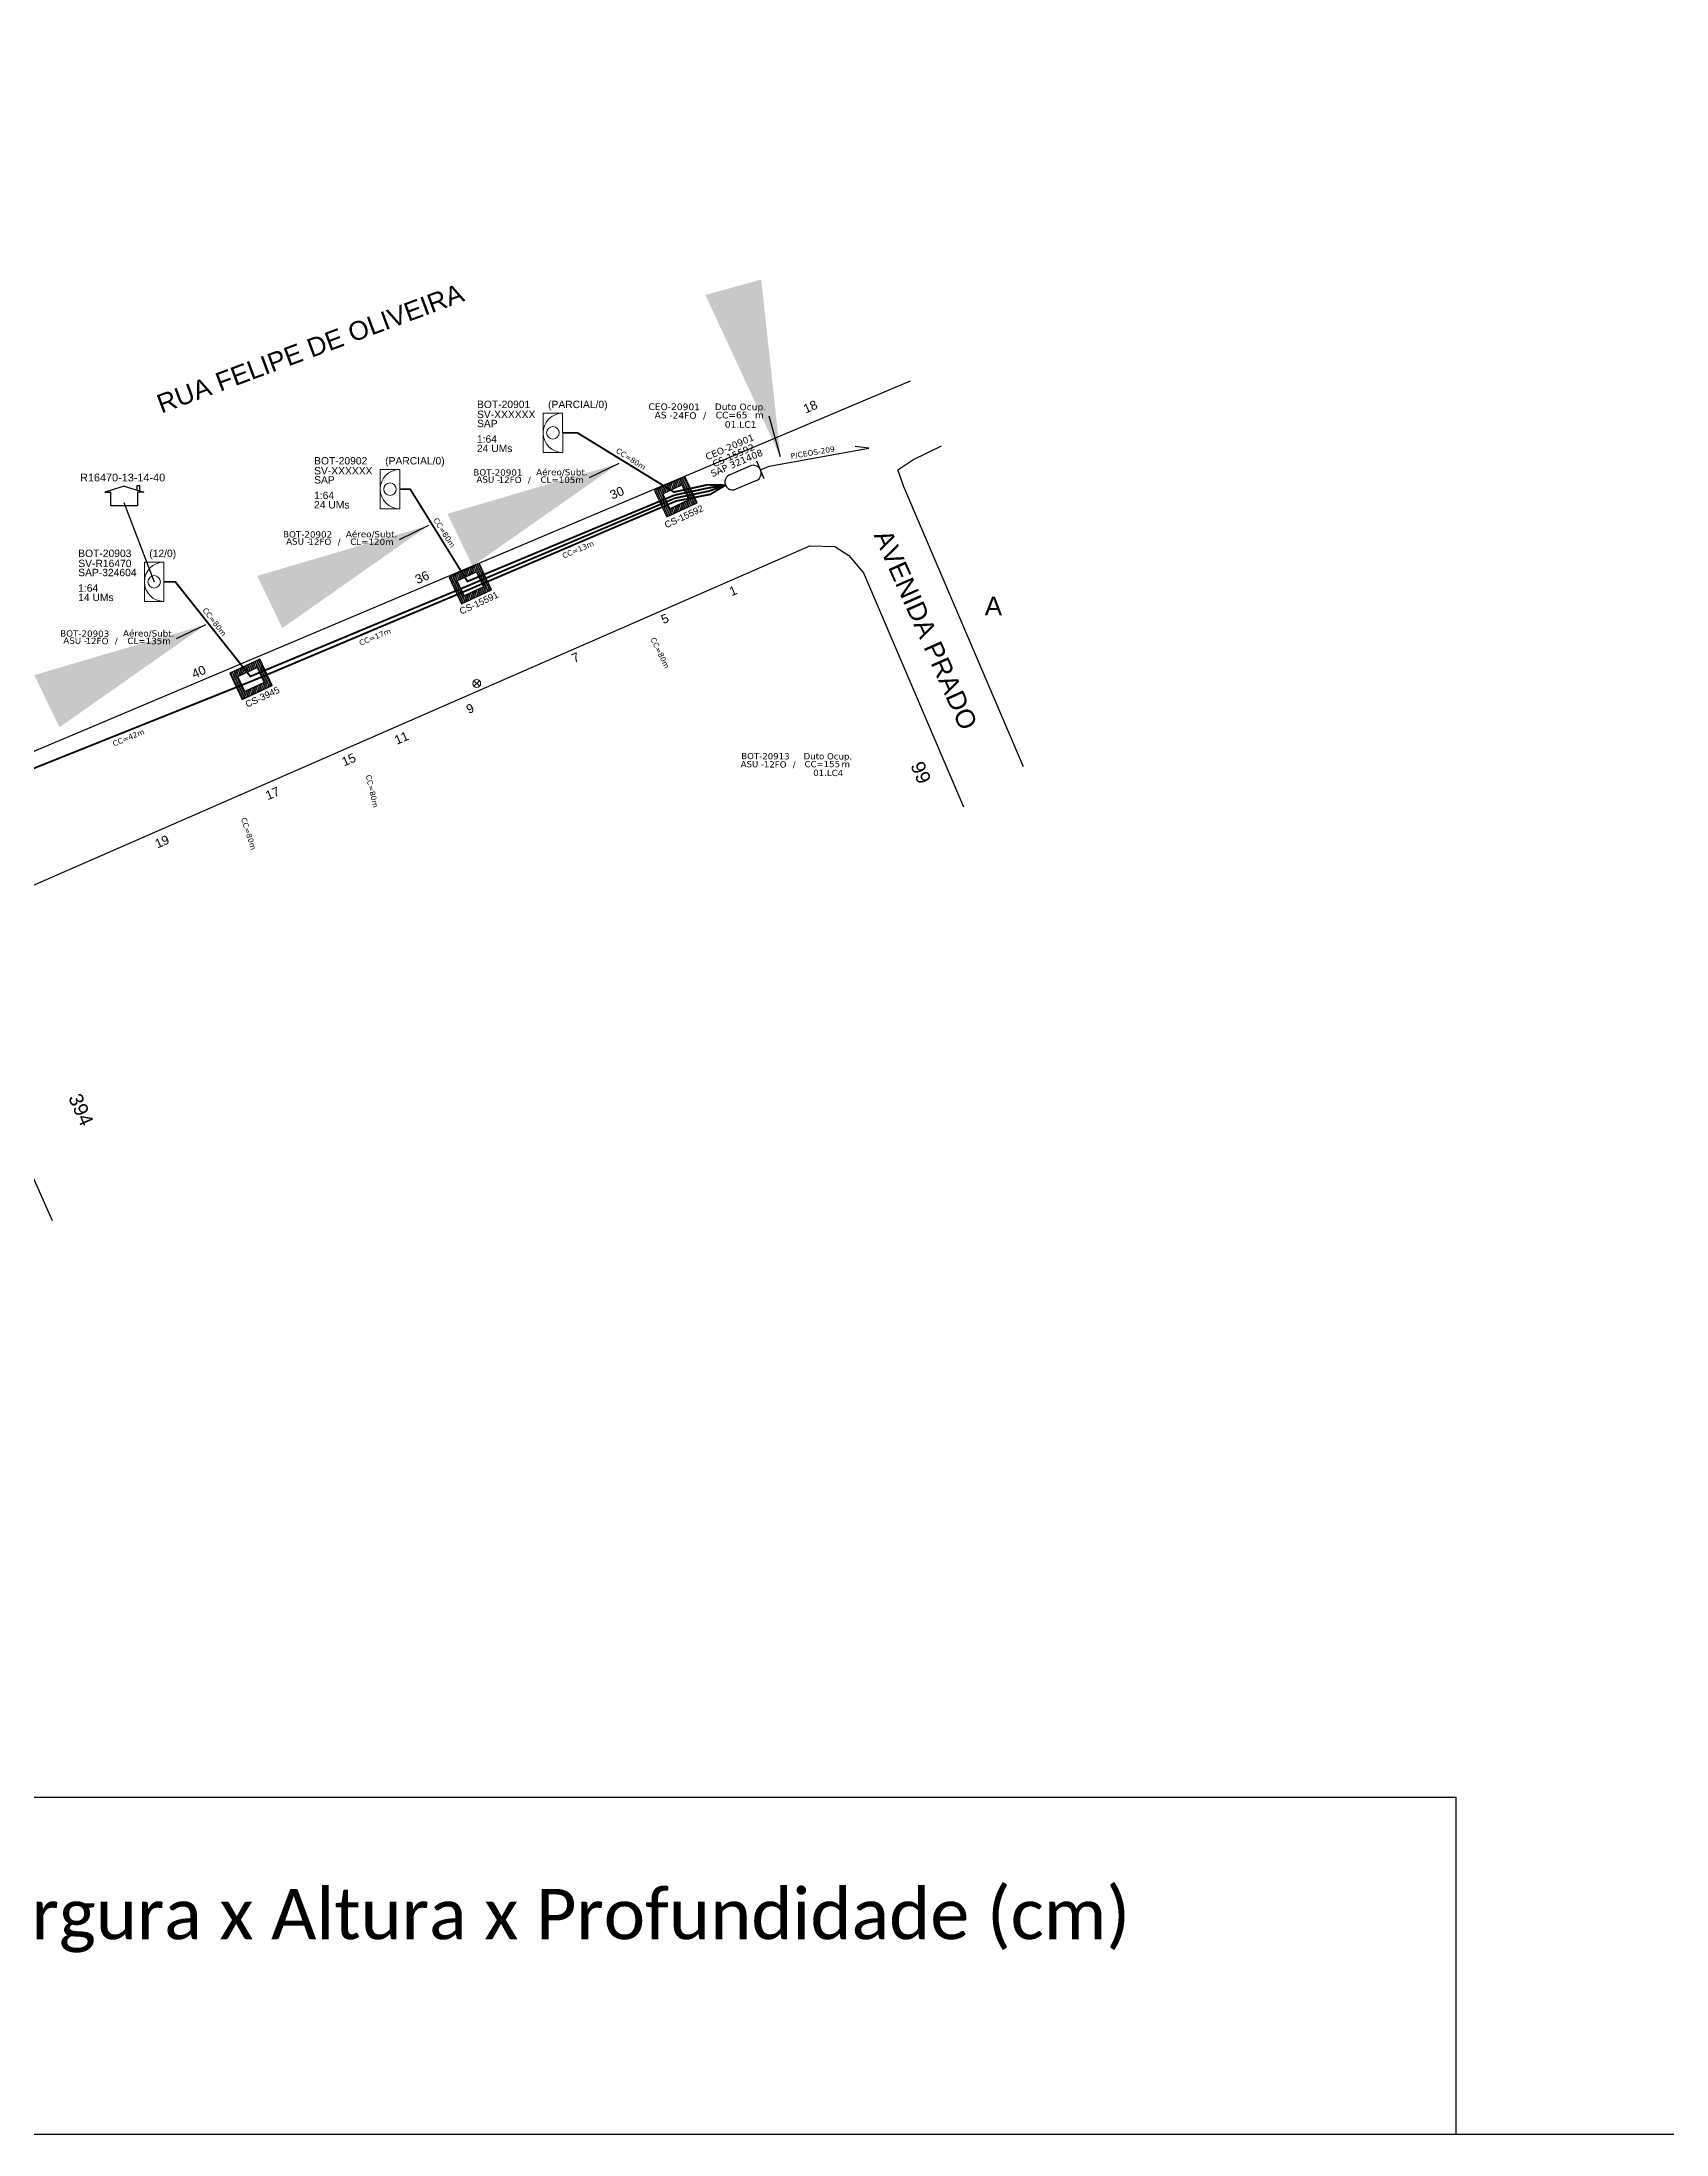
# Paper-space layout 'CDOI-20903' of a CAD drawing. Header units: millimetres. Extents: x 2513 to 3351, y 387 to 981.
# Drawn here: x 2667.9 to 2898.3, y 386.6 to 683.6 of the extents above; entities that cross this region are included whole.
import ezdxf
from ezdxf.enums import TextEntityAlignment as Align

# ---------------------------------------------------------------- set-up
doc = ezdxf.new("R2010")
doc.units = ezdxf.units.MM
doc.header["$LTSCALE"] = 0.03
doc.linetypes.add('PHANTOM2', pattern=[1.25, 0.625, -0.125, 0.125, -0.125, 0.125, -0.125])
for name, color, linetype in [('10.1-Caixas Subterrâneas', 5, 'Continuous'), ('20.4-CEOS', 1, 'Continuous'), ('20.5-CEO', 1, 'Continuous'), ('CAP a instalar', 1, 'FENCELINE1'), ('Comprimeto de lance', 7, 'Continuous'), ('DROP DE CLIENTE', 140, 'Continuous'), ('EXTRA', 50, 'Continuous'), ('label_cabos', 7, 'Continuous'), ('Legenda', 1, 'Continuous'), ('MUB', 252, 'Continuous'), ('Segmento de Logradouro Texto', 12, 'Continuous'), ('surveys', 7, 'Continuous'), ('surveys legendas', 7, 'Continuous')]:
    doc.layers.add(name, color=color, linetype=linetype)
for name, color, linetype, lineweight in [('10.4-Postes', 1, 'Continuous', 0), ("20.0-LEGENDA DOS CDO'S", 1, 'Continuous', 0), ('20.1-CDO_INTERIOR', 1, 'Continuous', 0)]:
    doc.layers.add(name, color=color, linetype=linetype, lineweight=lineweight)
doc.styles.add('ARIAL', font='arial.ttf')
doc.styles.add('DIGICADE', font='arial.ttf')
doc.styles.add('siredit', font='verdana.ttf')
doc.styles.add('WMF-Calibri0', font='calibri.ttf')
doc.linetypes.add('FENCELINE1', pattern='A,0.25,-0.1,[133,ltypeshp.shx,S=0.1,R=0,X=-0.1,Y=0],-0.1,1', length=1.45)
doc.dimstyles.new('CC', dxfattribs={"dimtxt": 1, "dimasz": 2, "dimexe": 0.18, "dimexo": 0.0625, "dimgap": 0.09, "dimtad": 0, "dimdec": 0, "dimrnd": 1, "dimzin": 0, "dimdsep": 46, "dimtxsty": 'siredit', "dimblk": 'NONE', "dimcen": 0, "dimse1": 1, "dimse2": 1, "dimsd1": 1, "dimsd2": 1, "dimclrt": 7, "dimadec": 0, "dimazin": 0, "dimtfac": 1, "dimtdec": 0, "dimtofl": 0, "dimtmove": 0, "dimatfit": 3, "dimfxl": 0, "dimtolj": 1, "dimtzin": 0, "dimarcsym": 0})

# ---------------------------------------------------------------- blocks, each defined once
blk = doc.blocks.new('CDOI_CT_ESQ')
at = {"layer": '20.1-CDO_INTERIOR', "color": 0, "lineweight": 18}
blk.add_lwpolyline([(-2.12, -2.13), (-2.12, 2.12), (0, 2.12), (0.01, -2.13)], close=True, dxfattribs=at)
blk.add_circle((-1.06, 0), 0.68, dxfattribs=at)
blk.add_arc((0.01, 0), 2.13, 90.0276, 270.0276, dxfattribs=at)
at = {"layer": "20.0-LEGENDA DOS CDO'S", "color": 0, "style": 'ARIAL'}
for tag, p in [('CDO_N', (-9.3, 2.69)), ('SURVEY', (-9.3, 1.6)), ('SAP', (-9.3, 0.61)), ('1:XX', (-9.31, -1.08)), ('UMS', (-9.31, -2.09))]:
    blk.add_attdef(tag, p, '', height=0.68, rotation=359.9724, dxfattribs=at)
blk.add_attdef('FIBRAS_UTILIZADAS', text='', height=0.68, rotation=359.9724, dxfattribs=at).set_placement((-1.59, 2.69), align=Align.CENTER)
blk = doc.blocks.new('POLE_POLE')
at = {"layer": '10.4-Postes', "color": 1, "linetype": 'PHANTOM2'}
for points in [[(-0.0000079, 0.0000038), (0.0000075, -0.0000086)], [(0.000007, 0.0000043), (-0.0000074, -0.0000091)]]:
    blk.add_lwpolyline(points, dxfattribs=at)
at = {"layer": '10.4-Postes', "color": 1}
blk.add_circle((-0.0000002, -0.0000024), 0.00000987, dxfattribs=at)
blk = doc.blocks.new('*X44')
at = {"color": 0, "linetype": 'Continuous'}
for p, q in [((-1.25, 0.34099), (-0.49099, 1.1)), ((-1.25, 0.517767), (-0.667767, 1.1)), ((-1.25, 0.694544), (-0.844544, 1.1)), ((-1.25, 0.87132), (-1.02132, 1.1)), ((-1.25, 1.048097), (-1.198097, 1.1)), ((-1.25, 0.164214), (-0.8035, 0.610714)), ((-1.25, -0.012563), (-0.8035, 0.433937)), ((-1.25, -0.18934), (-0.8035, 0.25716)), ((-1.25, -0.366117), (-0.8035, 0.080383)), ((-0.789214, 0.625), (-0.314214, 1.1)), ((-0.612437, 0.625), (-0.137437, 1.1)), ((-0.43566, 0.625), (0.03934, 1.1)), ((-0.258883, 0.625), (0.216117, 1.1)), ((-0.082107, 0.625), (0.392893, 1.1)), ((0.09467, 0.625), (0.56967, 1.1)), ((0.271447, 0.625), (0.746447, 1.1)), ((0.448223, 0.625), (0.923223, 1.1)), ((0.625, 0.625), (1.1, 1.1)), ((0.801777, 0.625), (1.25, 1.073223)), ((0.8035, 0.449947), (1.25, 0.896447)), ((0.8035, 0.27317), (1.25, 0.71967)), ((0.8035, 0.096393), (1.25, 0.542893)), ((0.8035, -0.080383), (1.25, 0.366117)), ((0.8035, -0.25716), (1.25, 0.18934)), ((0.8035, -0.433937), (1.25, 0.012563)), ((-1.25, -0.542893), (-0.8035, -0.096393)), ((-1.25, -0.71967), (-0.8035, -0.27317)), ((-1.25, -0.896447), (-0.8035, -0.449947)), ((-1.25, -1.073223), (-0.801777, -0.625)), ((-1.1, -1.1), (-0.625, -0.625)), ((-0.923223, -1.1), (-0.448223, -0.625)), ((-0.746447, -1.1), (-0.271447, -0.625)), ((-0.56967, -1.1), (-0.09467, -0.625)), ((-0.392893, -1.1), (0.082107, -0.625)), ((-0.216117, -1.1), (0.258883, -0.625)), ((-0.03934, -1.1), (0.43566, -0.625)), ((0.137437, -1.1), (0.612437, -0.625)), ((0.314214, -1.1), (0.789214, -0.625)), ((0.49099, -1.1), (1.25, -0.34099)), ((0.667767, -1.1), (1.25, -0.517767)), ((0.8035, -0.610714), (1.25, -0.164214)), ((0.844544, -1.1), (1.25, -0.694544)), ((1.02132, -1.1), (1.25, -0.87132)), ((1.198097, -1.1), (1.25, -1.048097))]:
    blk.add_line(p, q, dxfattribs=at)
blk = doc.blocks.new('MANHOLE_MQ')
at = {"color": 0, "linetype": 'Continuous'}
for p, q in [((0.00000623, 0.00000569), (-0.00000627, 0.00000569)), ((-0.00000627, 0.00000569), (-0.00000627, -0.00000531)), ((-0.00000404, 0.00000331), (0.00000399, 0.00000331)), ((-0.00000404, -0.00000294), (-0.00000404, 0.00000331)), ((0.00000399, 0.00000331), (0.00000399, -0.00000294)), ((0.00000623, -0.00000531), (0.00000623, 0.00000569)), ((-0.00000627, -0.00000531), (0.00000623, -0.00000531)), ((0.00000399, -0.00000294), (-0.00000404, -0.00000294)), ((0.00000399, -0.00000294), (0.00000399, -0.00000294))]:
    blk.add_line(p, q, dxfattribs=at)
at = {"color": 0, "linetype": 'Continuous', "xscale": 5e-06, "yscale": 5e-06, "zscale": 1e-05}
blk.add_blockref('*X44', (-0.00000002, 0.00000019), dxfattribs=at)
blk = doc.blocks.new('LEGENDA DOS CABOS')
at = {"layer": 'EXTRA', "color": 0, "style": 'siredit'}
for tag, p in [('ID', (4.6, 0.97)), ('XX', (9.03, 0.97))]:
    blk.add_attdef(tag, text='', height=0.48, rotation=359.69, dxfattribs=at).set_placement(p, align=Align.MIDDLE_CENTER)
at = {"layer": 'Legenda', "color": 0, "style": 'siredit'}
for tag, p in [('TIPO_CABO', (1.31, 0)), ('CABO', (4.69, -0.05)), ('/', (6.81, -0.05)), ('METROS', (10.03, -0.05))]:
    blk.add_attdef(tag, text='', height=0.8, rotation=359.69, dxfattribs=at).set_placement(p, align=Align.MIDDLE_CENTER)
blk = doc.blocks.new('_None')
blk = doc.blocks.new('Inst CB DT OCUP CFOA-SM-ASU-120-S-12')
at = {"layer": 'label_cabos', "color": 0, "style": 'siredit'}
for tag, flags, p in [('ID_ATIVIDADE', 3, (1.31, 2.67)), ('FATOR', 1, (11.56, 2.55))]:
    blk.add_attdef(tag, text='', height=1, rotation=359.69, dxfattribs=dict(at, flags=flags)).set_placement(p, align=Align.MIDDLE_CENTER)
for tag, p in [('TIPO_CABO', (1.26, 0)), ('DESTINO_CABO', (3.13, 1.26)), ('CABO', (4.69, -0.05)), ('/', (7.71, -0.05)), ('LANCE', (10.91, 0)), ('TIPO_CABO', (13.11, 1.24)), ('UND', (15.96, 0)), ('FID', (13.15, -1.41))]:
    blk.add_attdef(tag, text='', height=1, rotation=359.69, dxfattribs=at).set_placement(p, align=Align.MIDDLE_CENTER)
blk.add_attdef('QTDE', (12.43, -0.47), '', height=1, rotation=359.69, dxfattribs=at)
blk = doc.blocks.new('Inst CB DT OCUP CFOA-SM-AS-80-TS-24')
at = {"layer": 'label_cabos', "color": 0, "style": 'siredit'}
for tag, flags, p in [('ID_ATIVIDADE', 3, (1.31, 2.67)), ('FATOR', 1, (11.56, 2.55))]:
    blk.add_attdef(tag, text='', height=1, rotation=359.69, dxfattribs=dict(at, flags=flags)).set_placement(p, align=Align.MIDDLE_CENTER)
for tag, p in [('TIPO_CABO', (1.76, 0)), ('DESTINO_CABO', (3.13, 1.26)), ('CABO', (4.69, -0.05)), ('/', (7.71, -0.05)), ('LANCE', (10.91, 0)), ('TIPO_CABO', (13.11, 1.24)), ('UND', (15.96, 0)), ('FID', (13.15, -1.41))]:
    blk.add_attdef(tag, text='', height=1, rotation=359.69, dxfattribs=at).set_placement(p, align=Align.MIDDLE_CENTER)
blk.add_attdef('QTDE', (12.43, -0.47), '', height=1, rotation=359.69, dxfattribs=at)
blk = doc.blocks.new('SURVEY_SURVEY')
for p, q in [((0, 0.0000254), (-0.0000251, 0.000018)), ((-0.0000251, 0.000018), (-0.0000173, 0.000018)), ((-0.0000172, 0), (-0.0000172, 0.0000179)), ((0.0000172, 0), (-0.0000172, 0)), ((0, 0.0000254), (0.0000251, 0.000018)), ((0.0000169, 0.0000264), (0.0000195, 0.0000264)), ((0.0000169, 0.0000205), (0.0000169, 0.0000264)), ((0.0000251, 0.000018), (0.0000172, 0.000018)), ((0.0000172, 0.000018), (0.0000172, 0)), ((0.0000195, 0.0000264), (0.0000195, 0.0000198))]:
    blk.add_line(p, q)

psp = doc.layouts.new('CDOI-20903')

# ---------------------------------------------------------------- linework, layer by layer
for points in [[(2512.52, 386.56), (3351.09, 386.56), (3351.09, 980.56), (2512.52, 980.56), (2512.52, 386.56)], [(2512.52, 434.4), (2868.47, 434.4)]]:
    psp.add_lwpolyline(points)
at = {"linetype": 'Continuous'}
psp.add_lwpolyline([(2868.47, 434.4), (2868.47, 386.56)], dxfattribs=at)
at = {"layer": '20.1-CDO_INTERIOR', "color": 1, "lineweight": 18}
psp.add_lwpolyline([(2682.42, 604.13), (2682.42, 609.68), (2685.2, 609.69), (2685.2, 604.13)], close=True, dxfattribs=at)
psp.add_circle((2683.81, 606.91), 0.888, dxfattribs=at)
psp.add_arc((2685.2, 606.91), 2.78, 90.0276, 270.0276, dxfattribs=at)
at = {"layer": '20.5-CEO', "color": 5}
for p, q in [((2765.46, 622.11), (2768.36, 623.36)), ((2769.25, 621.3), (2766.36, 620.04))]:
    psp.add_line(p, q, dxfattribs=at)
psp.add_lwpolyline([(2770.38, 621.53), (2769.3, 624.02)], dxfattribs=at)
for centre, start, end in [((2765.91, 621.08), 113.3994, 293.3994), ((2768.81, 622.33), 293.3994, 113.3994)]:
    psp.add_arc(centre, 1.13, start, end, dxfattribs=at)
at = {"layer": 'CAP a instalar', "color": 0, "linetype": 'FENCELINE1', "ltscale": 5}
for p, q in [((2771.08, 623.31), (2785.21, 625.86)), ((2785.21, 625.86), (2783.29, 626.12)), ((2769.84, 622.78), (2771.08, 623.31))]:
    psp.add_line(p, q, dxfattribs=at)
at = {"layer": 'CAP a instalar', "color": 252, "linetype": 'FENCELINE1', "ltscale": 5, "const_width": 0.265}
for points in [[(2764.88, 620.63), (2762.28, 620.67), (2757.55, 619.65), (2743.86, 628.06), (2741.78, 628.06)], [(2647.63, 592.26), (2649.54, 592.26), (2661.12, 578.18), (2697.73, 592.84), (2728.68, 605.9), (2757.87, 618.37), (2762.74, 619.33), (2764.88, 620.63)], [(2764.88, 620.63), (2762.44, 620.23), (2757.62, 619.21), (2728.26, 606.96), (2720.14, 620.06), (2718.67, 620.06)]]:
    psp.add_lwpolyline(points, dxfattribs=at)
at = {"layer": 'CAP a instalar', "color": 1, "linetype": 'FENCELINE1', "ltscale": 5, "const_width": 0.265}
psp.add_lwpolyline([(2764.88, 620.63), (2762.56, 619.79), (2757.71, 618.78), (2728.48, 606.41), (2697.46, 593.48), (2686.81, 606.91), (2685.2, 606.91)], dxfattribs=at)
at = {"layer": 'DROP DE CLIENTE'}
psp.add_lwpolyline([(2679.53, 618.18), (2683.81, 606.91)], dxfattribs=at)
at = {"layer": 'MUB'}
for points in [[(2655, 512), (2630.7, 567.65), (2791.13, 635.46)], [(2807.16, 580.66), (2790.17, 620.37), (2789.32, 622.79), (2791.46, 624.21), (2795.52, 626.23)], [(2669.39, 516.18), (2651.76, 555.89), (2652.6, 557.39), (2654.23, 558.41), (2776.82, 612.03), (2780.37, 611.92), (2782.39, 610.64), (2784.44, 608.2), (2798.65, 574.95)]]:
    psp.add_lwpolyline(points, dxfattribs=at)

# ---------------------------------------------------------------- block references
at = {"layer": '10.1-Caixas Subterrâneas', "color": 30, "xscale": 376047.4781081382, "yscale": 376047.4781081382, "zscale": 376047.4781081382, "rotation": 205.0462007797069}
for p in [(2757.79, 619.05), (2728.64, 606.69), (2697.52, 593.12)]:
    psp.add_blockref('MANHOLE_MQ', p, dxfattribs=at)
at = {"layer": '10.4-Postes', "color": 1, "xscale": 56187.77686914789, "yscale": 56187.77686914789, "zscale": 56187.77686914789}
psp.add_blockref('POLE_POLE', (2729.59, 592.61), dxfattribs=at)
at = {"layer": '20.1-CDO_INTERIOR', "color": 8}
ref = psp.add_blockref('CDOI_CT_ESQ', (2741.77, 628.06), dxfattribs=dict(at, xscale=1.306587844330893, yscale=1.306587844330893, zscale=1.306587844330893))
ref.add_attrib('CDO_N', 'BOT-20901', (2729.62, 631.58), dxfattribs={"layer": "20.0-LEGENDA DOS CDO'S", "color": 8, "height": 1.045, "rotation": 359.9724, "style": 'ARIAL'})
ref.add_attrib('FIBRAS_UTILIZADAS', '(PARCIAL/0)', (2739.7, 631.57), dxfattribs={"layer": "20.0-LEGENDA DOS CDO'S", "color": 8, "height": 1.0453, "rotation": 359.9724, "style": 'ARIAL'})
ref.add_attrib('SURVEY', 'SV-XXXXXX', (2729.62, 630.15), dxfattribs={"layer": "20.0-LEGENDA DOS CDO'S", "color": 8, "height": 1.045, "rotation": 359.9724, "style": 'ARIAL'})
ref.add_attrib('SAP', 'SAP', (2729.62, 628.86), dxfattribs={"layer": "20.0-LEGENDA DOS CDO'S", "color": 8, "height": 1.045, "rotation": 359.9724, "style": 'ARIAL'})
ref.add_attrib('1:XX', '1:64', (2729.61, 626.65), dxfattribs={"layer": "20.0-LEGENDA DOS CDO'S", "color": 8, "height": 1.045, "rotation": 359.9724, "style": 'ARIAL'})
ref.add_attrib('UMS', '24 UMs', (2729.61, 625.33), dxfattribs={"layer": "20.0-LEGENDA DOS CDO'S", "color": 8, "height": 1.045, "rotation": 359.9724, "style": 'ARIAL'})
ref = psp.add_blockref('CDOI_CT_ESQ', (2718.66, 620.06), dxfattribs=dict(at, xscale=1.306587844330893, yscale=1.306587844330893, zscale=1.306587844330893))
ref.add_attrib('CDO_N', 'BOT-20902', (2706.51, 623.57), dxfattribs={"layer": "20.0-LEGENDA DOS CDO'S", "color": 8, "height": 1.045, "rotation": 359.9724, "style": 'ARIAL'})
ref.add_attrib('FIBRAS_UTILIZADAS', '(PARCIAL/0)', (2716.59, 623.57), dxfattribs={"layer": "20.0-LEGENDA DOS CDO'S", "color": 8, "height": 1.0453, "rotation": 359.9724, "style": 'ARIAL'})
ref.add_attrib('SURVEY', 'SV-XXXXXX', (2706.51, 622.15), dxfattribs={"layer": "20.0-LEGENDA DOS CDO'S", "color": 8, "height": 1.045, "rotation": 359.9724, "style": 'ARIAL'})
ref.add_attrib('SAP', 'SAP', (2706.51, 620.86), dxfattribs={"layer": "20.0-LEGENDA DOS CDO'S", "color": 8, "height": 1.045, "rotation": 359.9724, "style": 'ARIAL'})
ref.add_attrib('1:XX', '1:64', (2706.5, 618.65), dxfattribs={"layer": "20.0-LEGENDA DOS CDO'S", "color": 8, "height": 1.045, "rotation": 359.9724, "style": 'ARIAL'})
ref.add_attrib('UMS', '24 UMs', (2706.5, 617.32), dxfattribs={"layer": "20.0-LEGENDA DOS CDO'S", "color": 8, "height": 1.045, "rotation": 359.9724, "style": 'ARIAL'})
at = {"layer": 'label_cabos', "color": 0, "lineweight": 0}
ref = psp.add_blockref('Inst CB DT OCUP CFOA-SM-AS-80-TS-24', (2754.66, 630.57), dxfattribs=dict(at, xscale=0.940743247918243, yscale=0.940743247918243, zscale=0.940743247918243))
ref.add_attrib('DESTINO_CABO', 'CEO-20901', dxfattribs={"color": 0, "height": 0.941, "rotation": 359.69, "style": 'siredit'}).set_placement((2757.6, 631.76), align=Align.MIDDLE_CENTER)
ref.add_attrib('CABO', '24FO', dxfattribs={"color": 0, "height": 0.941, "rotation": 359.69, "style": 'siredit'}).set_placement((2759.06, 630.52), align=Align.MIDDLE_CENTER)
ref.add_attrib('TIPO_CABO', 'Duto Ocup.', dxfattribs={"color": 0, "height": 0.941, "rotation": 359.69, "style": 'siredit'}).set_placement((2766.99, 631.74), align=Align.MIDDLE_CENTER)
ref.add_attrib('/', '/', dxfattribs={"color": 0, "height": 0.941, "rotation": 359.69, "style": 'siredit'}).set_placement((2761.91, 630.52), align=Align.MIDDLE_CENTER)
ref.add_attrib('TIPO_CABO', 'AS - ', dxfattribs={"color": 0, "height": 0.941, "rotation": 359.69, "style": 'siredit'}).set_placement((2756.31, 630.57), align=Align.MIDDLE_CENTER)
ref.add_attrib('FID', '01.LC1', dxfattribs={"color": 0, "height": 0.941, "rotation": 359.69, "style": 'siredit'}).set_placement((2767.02, 629.24), align=Align.MIDDLE_CENTER)
ref.add_attrib('LANCE', 'CC=', dxfattribs={"color": 0, "height": 0.941, "rotation": 359.69, "style": 'siredit'}).set_placement((2764.92, 630.57), align=Align.MIDDLE_CENTER)
ref.add_attrib('QTDE', '65', (2766.35, 630.13), dxfattribs={"color": 0, "height": 0.941, "rotation": 359.69, "style": 'siredit'})
ref.add_attrib('UND', 'm', dxfattribs={"color": 0, "height": 0.941, "rotation": 359.69, "style": 'siredit'}).set_placement((2769.67, 630.57), align=Align.MIDDLE_CENTER)
ref = psp.add_blockref('LEGENDA DOS CABOS', (2728.75, 620.96), dxfattribs=dict(at, xscale=0.9020845800741026, yscale=0.9020845800741026, zscale=0.9020845800741026))
ref.add_attrib('ID', 'BOT-20901', dxfattribs={"color": 0, "height": 0.902, "rotation": 359.69, "style": 'siredit'}).set_placement((2732.58, 622.43), align=Align.MIDDLE_CENTER)
ref.add_attrib('CABO', '12FO', dxfattribs={"color": 0, "height": 0.902, "rotation": 359.69, "style": 'siredit'}).set_placement((2734.31, 621.39), align=Align.MIDDLE_CENTER)
ref.add_attrib('METROS', 'CL=105m', dxfattribs={"color": 0, "height": 0.902, "rotation": 359.69, "style": 'siredit'}).set_placement((2741.7, 621.39), align=Align.MIDDLE_CENTER)
ref.add_attrib('XX', 'Aéreo/Subt.', dxfattribs={"color": 0, "height": 0.9021, "rotation": 359.69, "style": 'siredit'}).set_placement((2741.66, 622.47), align=Align.MIDDLE_CENTER)
ref.add_attrib('/', '/', dxfattribs={"color": 0, "height": 0.902, "rotation": 359.69, "style": 'siredit'}).set_placement((2737.04, 621.39), align=Align.MIDDLE_CENTER)
ref.add_attrib('TIPO_CABO', 'ASU -', dxfattribs={"color": 0, "height": 0.902, "rotation": 359.69, "style": 'siredit'}).set_placement((2731.22, 621.43), align=Align.MIDDLE_CENTER)
ref = psp.add_blockref('LEGENDA DOS CABOS', (2701.76, 612.17), dxfattribs=dict(at, xscale=0.9020845800741026, yscale=0.9020845800741026, zscale=0.9020845800741026))
ref.add_attrib('ID', 'BOT-20902', dxfattribs={"color": 0, "height": 0.902, "rotation": 359.69, "style": 'siredit'}).set_placement((2705.58, 613.64), align=Align.MIDDLE_CENTER)
ref.add_attrib('CABO', '12FO', dxfattribs={"color": 0, "height": 0.902, "rotation": 359.69, "style": 'siredit'}).set_placement((2707.32, 612.59), align=Align.MIDDLE_CENTER)
ref.add_attrib('METROS', 'CL=120m', dxfattribs={"color": 0, "height": 0.902, "rotation": 359.69, "style": 'siredit'}).set_placement((2714.71, 612.59), align=Align.MIDDLE_CENTER)
ref.add_attrib('XX', 'Aéreo/Subt.', dxfattribs={"color": 0, "height": 0.9021, "rotation": 359.69, "style": 'siredit'}).set_placement((2714.66, 613.67), align=Align.MIDDLE_CENTER)
ref.add_attrib('/', '/', dxfattribs={"color": 0, "height": 0.902, "rotation": 359.69, "style": 'siredit'}).set_placement((2710.05, 612.59), align=Align.MIDDLE_CENTER)
ref.add_attrib('TIPO_CABO', 'ASU -', dxfattribs={"color": 0, "height": 0.902, "rotation": 359.69, "style": 'siredit'}).set_placement((2704.23, 612.64), align=Align.MIDDLE_CENTER)
ref = psp.add_blockref('LEGENDA DOS CABOS', (2670.14, 598.08), dxfattribs=dict(at, xscale=0.9020845800741026, yscale=0.9020845800741026, zscale=0.9020845800741026))
ref.add_attrib('ID', 'BOT-20903', dxfattribs={"color": 0, "height": 0.902, "rotation": 359.69, "style": 'siredit'}).set_placement((2673.96, 599.56), align=Align.MIDDLE_CENTER)
ref.add_attrib('CABO', '12FO', dxfattribs={"color": 0, "height": 0.902, "rotation": 359.69, "style": 'siredit'}).set_placement((2675.7, 598.51), align=Align.MIDDLE_CENTER)
ref.add_attrib('METROS', 'CL=135m', dxfattribs={"color": 0, "height": 0.902, "rotation": 359.69, "style": 'siredit'}).set_placement((2683.09, 598.51), align=Align.MIDDLE_CENTER)
ref.add_attrib('XX', 'Aéreo/Subt.', dxfattribs={"color": 0, "height": 0.9021, "rotation": 359.69, "style": 'siredit'}).set_placement((2683.04, 599.59), align=Align.MIDDLE_CENTER)
ref.add_attrib('/', '/', dxfattribs={"color": 0, "height": 0.902, "rotation": 359.69, "style": 'siredit'}).set_placement((2678.43, 598.51), align=Align.MIDDLE_CENTER)
ref.add_attrib('TIPO_CABO', 'ASU -', dxfattribs={"color": 0, "height": 0.902, "rotation": 359.69, "style": 'siredit'}).set_placement((2672.61, 598.56), align=Align.MIDDLE_CENTER)
ref = psp.add_blockref('Inst CB DT OCUP CFOA-SM-ASU-120-S-12', (2767.76, 581.03), dxfattribs=dict(at, xscale=0.8884797341450074, yscale=0.8884797341450074, zscale=0.8884797341450074))
ref.add_attrib('DESTINO_CABO', 'BOT-20913', dxfattribs={"color": 0, "height": 0.888, "rotation": 359.69, "style": 'siredit'}).set_placement((2770.54, 582.16), align=Align.MIDDLE_CENTER)
ref.add_attrib('CABO', '12FO', dxfattribs={"color": 0, "height": 0.888, "rotation": 359.69, "style": 'siredit'}).set_placement((2771.92, 580.99), align=Align.MIDDLE_CENTER)
ref.add_attrib('TIPO_CABO', 'Duto Ocup.', dxfattribs={"color": 0, "height": 0.888, "rotation": 359.69, "style": 'siredit'}).set_placement((2779.4, 582.14), align=Align.MIDDLE_CENTER)
ref.add_attrib('/', '/', dxfattribs={"color": 0, "height": 0.888, "rotation": 359.69, "style": 'siredit'}).set_placement((2774.61, 580.99), align=Align.MIDDLE_CENTER)
ref.add_attrib('TIPO_CABO', 'ASU - ', dxfattribs={"color": 0, "height": 0.888, "rotation": 359.69, "style": 'siredit'}).set_placement((2768.88, 581.03), align=Align.MIDDLE_CENTER)
ref.add_attrib('FID', '01.LC4', dxfattribs={"color": 0, "height": 0.888, "rotation": 359.69, "style": 'siredit'}).set_placement((2779.44, 579.78), align=Align.MIDDLE_CENTER)
ref.add_attrib('LANCE', 'CC=', dxfattribs={"color": 0, "height": 0.888, "rotation": 359.69, "style": 'siredit'}).set_placement((2777.45, 581.03), align=Align.MIDDLE_CENTER)
ref.add_attrib('QTDE', '155', (2778.8, 580.61), dxfattribs={"color": 0, "height": 0.888, "rotation": 359.69, "style": 'siredit'})
ref.add_attrib('UND', 'm', dxfattribs={"color": 0, "height": 0.888, "rotation": 359.69, "style": 'siredit'}).set_placement((2781.94, 581.03), align=Align.MIDDLE_CENTER)
at = {"layer": 'surveys', "color": 255, "xscale": 110287.9579698784, "yscale": 110287.9579698784, "zscale": 110287.9579698784}
psp.add_blockref('SURVEY_SURVEY', (2679.56, 617.67), dxfattribs=at)

# ---------------------------------------------------------------- texts
at = {"insert": (2517.29, 421.36), "char_height": 7.1308, "width": 658.8434, "attachment_point": 1, "style": 'WMF-Calibri0'}
psp.add_mtext('Medidas das caixas internas =  Largura x Altura x Profundidade (cm)', dxfattribs=at)
at = {"layer": '10.1-Caixas Subterrâneas', "color": 30, "style": 'ARIAL'}
for s, p in [('CS-15592', (2756.49, 614.5)), ('CS-15591', (2727.4, 602.24)), ('CS-3945', (2697.02, 589.04))]:
    psp.add_text(s, height=0.941, rotation=25.0462, dxfattribs=at).set_placement(p)
at = {"layer": "20.0-LEGENDA DOS CDO'S", "color": 1, "lineweight": 0, "style": 'ARIAL'}
for s, p in [('SV-R16470', (2673.05, 609)), ('BOT-20903', (2673.04, 610.43)), ('(12/0)', (2683.12, 610.42)), ('SAP-324604', (2673.04, 607.71)), ('1:64', (2673.03, 605.5)), ('14 UMs', (2673.03, 604.18))]:
    psp.add_text(s, height=1.045, rotation=359.9724, dxfattribs=at).set_placement(p)
at = {"layer": '20.4-CEOS', "color": 7, "lineweight": 0, "style": 'siredit'}
psp.add_text('CEO-20901', height=0.95, rotation=23.3994, dxfattribs=at).set_placement((2765.28, 626.48), align=Align.TOP_CENTER)
at = {"layer": '20.5-CEO', "color": 7, "lineweight": 0, "style": 'siredit'}
for s, p in [('SAP 321408', (2766.27, 624.21)), ('CS-15592', (2765.8, 625.3))]:
    psp.add_text(s, height=0.954, rotation=23.3994, dxfattribs=at).set_placement(p, align=Align.TOP_CENTER)
at = {"layer": 'Comprimeto de lance', "ltscale": 0.5, "width": 9.2915, "attachment_point": 5, "style": 'siredit'}
for s, insert, char_height, rotation in [('\\A1;CC=80m', (2751.45, 624.34), 0.774, 327.0993), ('\\A1;P/CEOS-209', (2777.25, 625.22), 0.7744, 9.4466), ('\\A1;CC=80m', (2724.97, 613.89), 0.774, 302.2966), ('\\A1;CC=13m', (2743.95, 611.49), 0.774, 23.0042), ('\\A1;CC=80m', (2692.37, 601.22), 0.774, 307.714), ('\\A1;CC=17m', (2715.14, 599.09), 0.774, 22.378), ('\\A1;CC=80m', (2755.58, 596.82), 0.774, 295.7745), ('\\A1;CC=42m', (2680.17, 584.79), 0.774, 22.378), ('\\A1;CC=80m', (2714.73, 577.19), 0.774, 282.8515), ('\\A1;CC=80m', (2697.21, 571.16), 0.774, 287.6152)]:
    psp.add_mtext(s, dxfattribs=dict(at, insert=insert, char_height=char_height, rotation=rotation))
at = {"layer": 'Segmento de Logradouro Texto', "style": 'ARIAL'}
for s, rotation, p in [('RUA FELIPE DE OLIVEIRA', 20.3709, (2684.83, 630.79)), ('AVENIDA PRADO', 293.9768, (2785.87, 613.53))]:
    psp.add_text(s, height=2.6604, rotation=rotation, dxfattribs=at).set_placement(p)
at = {"layer": 'surveys', "style": 'ARIAL'}
for s, height, rotation, p in [('18', 1.277, 23.457, (2776.91, 631.77)), ('30', 1.277, 23.457, (2749.47, 619.54)), ('36', 1.277, 23.457, (2721.82, 607.55)), ('1', 1.28, 23.457, (2765.94, 605.63)), ('5', 1.28, 23.457, (2756.28, 601.67)), ('40', 1.277, 23.457, (2690.14, 594.14)), ('7', 1.28, 23.457, (2743.6, 596.17)), ('9', 1.28, 23.457, (2728.63, 588.92)), ('11', 1.277, 23.457, (2718.9, 584.74)), ('15', 1.277, 23.457, (2711.42, 581.67)), ('99', 1.995, 293.3346, (2792.6, 579.83)), ('17', 1.277, 23.457, (2700.61, 576.88)), ('19', 1.277, 23.457, (2684.93, 570.03)), ('394', 1.995, 293.9728, (2673.44, 531.98))]:
    psp.add_text(s, height=height, rotation=rotation, dxfattribs=at).set_placement(p, align=Align.MIDDLE_CENTER)
psp.add_text('A', height=2.66, dxfattribs=at).set_placement((2801.65, 602.14))
at = {"layer": 'surveys legendas', "color": 0, "style": 'DIGICADE'}
psp.add_text('R16470-13-14-40', height=1.1029, dxfattribs=at).set_placement((2673.3, 621.16))

# ---------------------------------------------------------------- leaders
at = {"layer": 'label_cabos'}
for points in [[(2772.67, 624.63), (2771.06, 630.43)], [(2749.73, 623.7), (2745.55, 621.69)], [(2722.73, 614.9), (2718.56, 612.89)], [(2691.11, 600.82), (2686.94, 598.81)]]:
    psp.add_leader(points, dimstyle='CC', override={"dimasz": 25, "dimgap": 0.09, "dimtad": 0}, dxfattribs=at)

doc.saveas('drawing.dxf')
